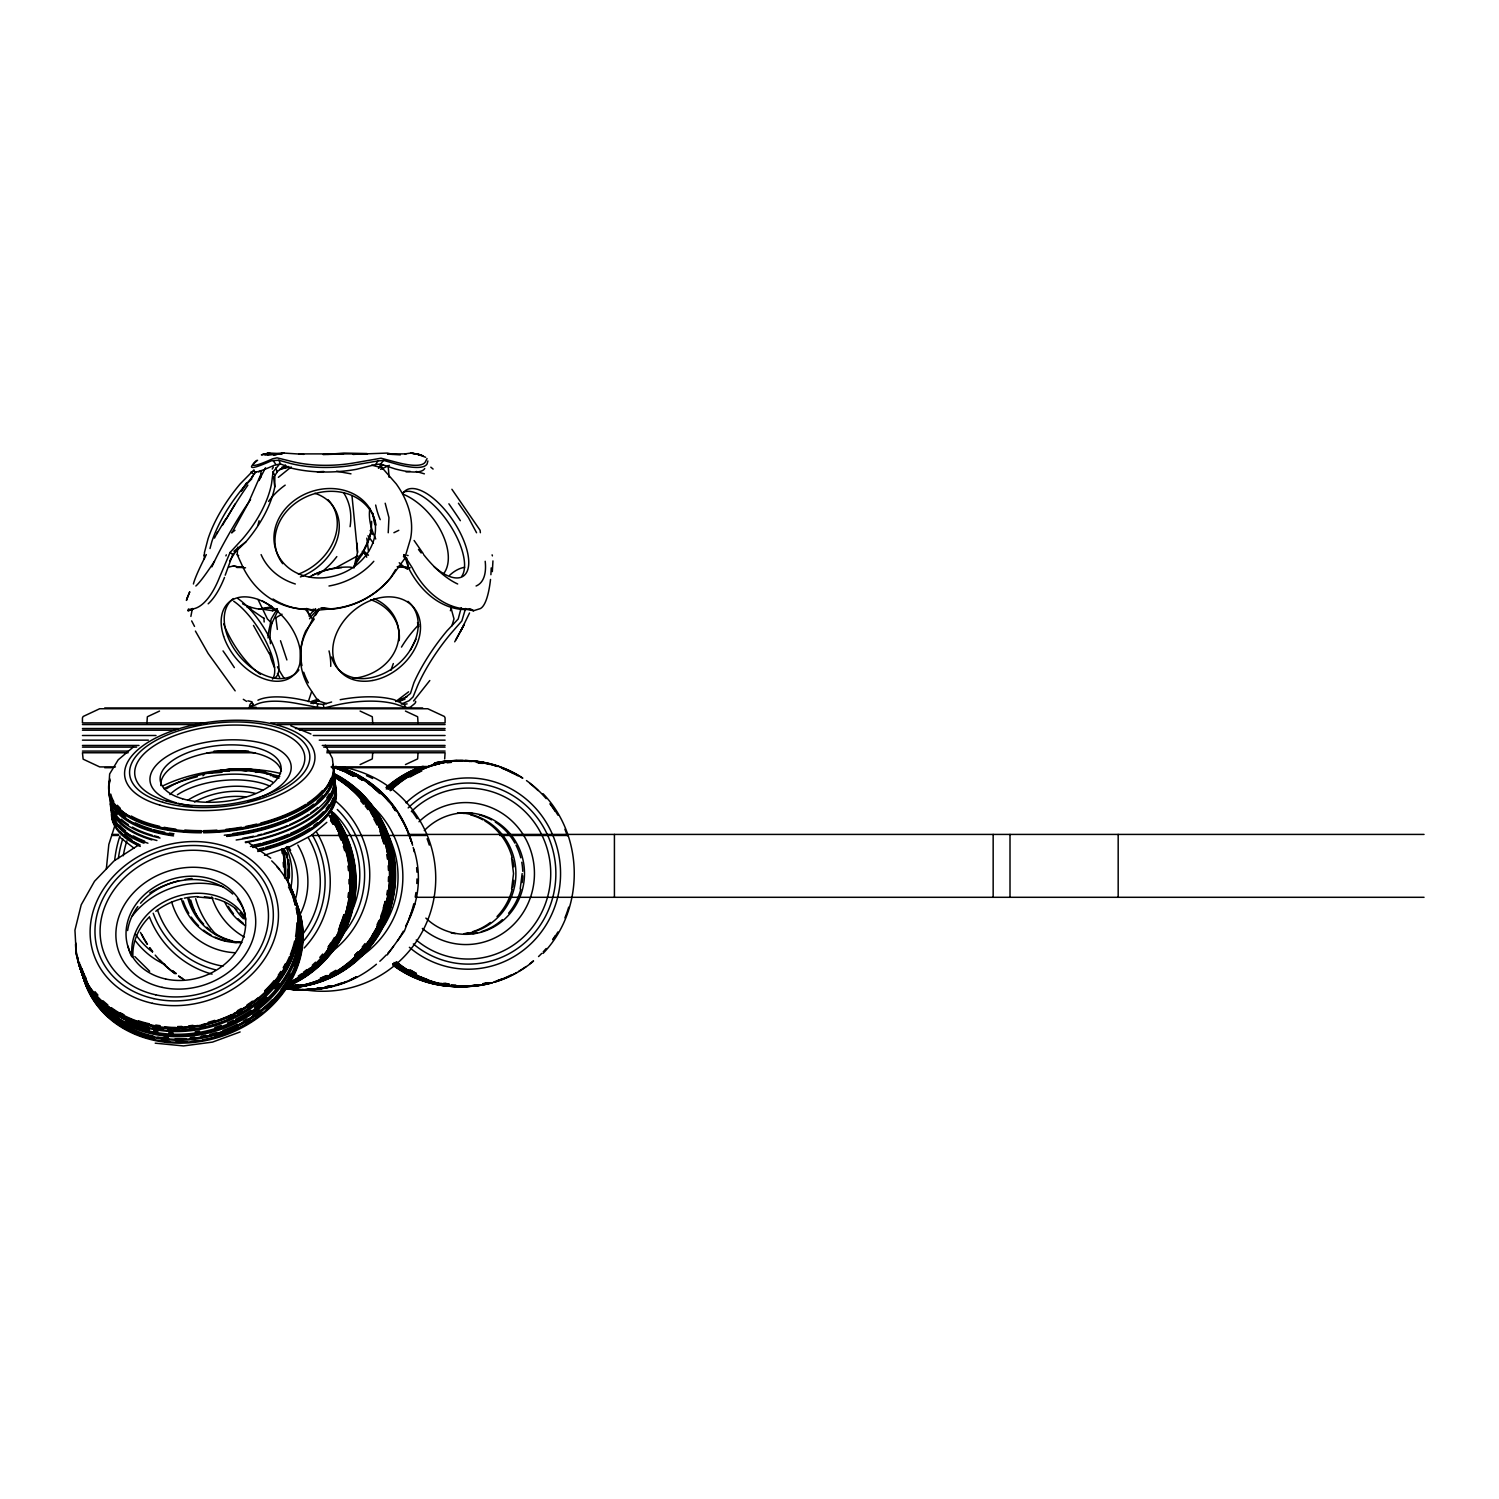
<?xml version="1.0" encoding="UTF-8"?>
<svg xmlns="http://www.w3.org/2000/svg" width="1499" height="1499" viewBox="0 0 1499 1499"><rect width="100%" height="100%" fill="white"/><g stroke="black" fill="none" stroke-linecap="round" stroke-linejoin="round"><path stroke-width="1.5" d="M225.206 575.204L232.757 554.499L245.855 541.87A87.242 47.312 -47.6 0 0 274.785 486.856L274.823 475.558L273.062 471.885L279.788 463.866M331.616 702L323.241 704.455L317.544 703.799A82.22 29.062 22.2 0 0 257.922 700.22M204.239 554.836L204.183 555.885M388.222 532.763L388.953 517.623L385.187 503.233M490.904 574.717L491.222 567.915M108.771 788.081L109.652 773.952L118.177 759.843L133.467 746.914M492.328 571.625L492.946 560.907M371.715 465.158L382.189 467.857L396.223 483.877A87.261 66.106 29.7 0 1 410.501 538.891L404.543 558.846L391.351 576.984A87.261 86.623 46.7 0 1 333.078 608.65L312.429 610.711L308.344 609.1A87.261 75.868 -80.4 0 1 243.138 567.578L237.217 554.63L237.685 547.172M492.103 554.836L492.403 555.885M317.544 703.799L317.357 707.284L296.446 703.387A82.333 29.099 22.2 0 0 254.493 705.411L249.49 706.928A82.333 18.681 27.2 0 1 251.888 702.675L253.368 704.324M106.317 869.083L108.827 844.443L114.861 825.649M260.639 477.713L261.07 470.855L258.709 471.848M273.062 471.885L271.525 483.877A87.261 47.312 -47.6 0 1 242.594 538.891L230.078 552.475L219.678 576.984A87.261 34.046 -84.8 0 1 194.252 608.65L188.762 609.437L188.106 610.711L191.741 609.924M511.59 889.038L513.557 873.58L511.59 858.103M520.19 889.038L522.158 873.58M461.205 607.77L458.207 618.993L446.946 630.91A82.314 26.663 -53.2 0 0 413.874 682.813L410.445 693.475L401.844 700.295L397.61 701.438M188.387 609.1L188.106 610.711L193.071 609.1M465.571 608.482L461.861 620.923L450.712 633.721A82.333 26.663 -53.2 0 0 417.64 685.624L413.068 696.941L409.058 700.726L401.301 704.099M403.999 555.885L404.224 554.836M264.161 621.991L263.899 618M209.991 548.54L211.771 541.87A87.242 36.857 -51.3 0 1 243.925 486.856L252.994 476.27M192.397 608.482L190.879 616.426M451.892 625.907L453.991 618.881L450.674 606.664M351.984 495.719L357.53 552.25L353.839 568.009L357.249 558.921L364.182 550.17A87.242 70.472 16 0 0 371.602 521.333M261.126 473.834L248.234 503.233L231.952 532.763M308.326 701.588L311.567 691.807M277.99 610.543L271.956 623.097A82.314 59.098 35.5 0 0 270.495 643.689M202.965 775.751L203.995 774.946M357.53 552.25L357.081 543.238M414.848 903.71L404.374 931.179L387.285 954.938M225.881 555.885L226.312 554.836M354.232 565.947L362.008 554.63L365.044 547.172A87.261 70.49 16 0 0 371.433 529.897M398.622 567.484L400.776 565.966L403.962 567.503A82.333 55.688 -83.6 0 1 410.201 567.765M469.543 612.941L460.736 631.079M216.774 533.888L225.974 518.56M260.995 475.839L258.877 480.561L265.529 467.763M362.008 554.63L364.182 550.17M214.488 538.122L217.449 532.276M313.235 609.1L312.429 610.711L310.911 609.512A87.242 75.868 -80.4 0 1 273.024 599M455.733 640.092L464.371 624.259L454.703 641.816M254.23 470.93A87.242 6.82 -29.7 0 0 274.148 465.308L280.407 463.903L290.769 467.988A87.242 43.096 -5.2 0 0 356.312 469.337L375.762 464.503L377.767 460.961L383.575 460.38L397.404 464.334A87.261 19.806 27.2 0 0 427.103 463.922L427.89 460.924M429.801 680.527L413.593 700.989M277.39 608.594L271.225 618.881L269.951 625.907A82.333 59.117 35.5 0 0 268.096 637.993M226.574 518.523L235.137 503.889M380.652 464.709L378.46 468.325L383.294 464.934M395.624 569.583L390.883 577.415A87.242 86.605 46.7 0 1 332.609 609.081L320.561 608.201M318.65 610.318L315.371 615.527M444.678 758.906L445.091 752.76L326.801 752.76M246.454 483.034L241.133 491.241L243.756 487.737M273.286 467.163L272.2 469.056M274.823 475.558L277.165 472.148L275.835 467.857M314.303 618.993L305.759 630.91A82.314 67.53 7.4 0 0 301.955 665.668M543.05 953.42C584.647 910.361 584.647 836.779 543.05 793.721M318.781 609.756L313.947 616.426L305.384 633.721A82.333 67.549 7.4 0 0 307.97 685.624L317.9 700.726L326.576 703.631M375.762 464.503L380.652 464.072L383.575 460.38M251.551 477.319L255.917 472.129M253.987 469.862L240.196 483.877A87.261 36.857 -51.3 0 0 208.024 538.891L204.464 552.475L204.332 558.846M243.925 486.856L251.832 478.799M249.265 707.809L253.05 704.436M256.573 460.437A84.787 6.633 -29.7 0 0 272.612 458.806L277.034 457.832L291.593 461.411A84.787 41.878 -5.2 0 0 355.282 462.723L381.008 458.207L396.523 462.292A84.787 19.243 27.2 0 0 425.36 461.898L427.046 458.563M311.511 835.299L326.819 822.37M257.603 460.249L255.017 462.423A87.261 6.82 -29.7 0 0 271.525 460.736L278.851 460.249L290.356 463.435A87.261 43.096 -5.2 0 0 355.9 464.765L377.767 460.961M278.383 477.319L291.181 466.957M233.919 551.201L245.855 541.87M395.699 701.588L408.646 691.807M231.67 532.707L234.968 530.309M271.844 606.552L262.175 600.837M276.603 472.016L281.962 468.325L288.689 466.508M138.433 845.136L114.018 860.932L94.512 881.281L81.208 904.815L74.95 930.148L76.318 955.144M282.018 614.197L275.722 617.794M334.521 568.477L357.774 555.773M313.141 703.706L319.025 700.295L310.836 703.499M311.324 835.468L290.131 846.635L264.499 855.292M393.9 532.707L398.809 530.309M159.531 711.069L147.352 716.747L146.939 722.893M360.097 764.584L372.295 758.906L372.708 752.76M405.442 764.584L417.64 758.906L418.034 752.76M380.671 469.356L389.347 465.346M276.678 609.1L272.425 610.711L262.006 609.119M240.14 1031.949L212.521 1042.105L183.553 1045.927L155.221 1043.173M311.792 701.213L317.975 699.321M397.703 701.363L401.844 700.295M228.616 567.165L233.357 565.966L238.922 567.09A82.314 74.5 78.8 0 1 243.25 567.109M398.547 700.951L404.917 699.321M277.296 609.512L272.425 610.711L274.692 609.1L269.689 608.069L259.046 609.081A87.242 65.563 -82.8 0 1 242.613 603.816M281.962 468.325L287.977 466.864M317.357 707.135L324.065 707.94L339.018 704.455A82.333 36.669 -14.7 0 1 395.455 704.062L406.379 707.79L410.276 707.228L414.642 703.649A82.333 6.446 -29.7 0 0 415.41 701.288M279.545 469.356L288.389 467.351M340.198 699.696A82.314 36.669 -14.7 0 1 394.331 699.752L403.906 704.305L407.11 703.893M397.141 566.772L400.776 565.966M262.981 454.347L269.801 453.073L281.587 453.616M259.046 609.081L270.851 606.908M233.357 565.966L238.922 567.09M208.024 773.372L222.096 772.304M404.974 453.897L410.876 453.073L421.444 455.059L410.876 453.073M405.985 471.848L410.126 471.361M281.812 454.066L270.626 454.347L284.023 453.073L303.697 454.347L301.711 453.897M267.478 454.909L278.795 453.897L264.517 454.703L275.479 453.897M255.58 772.247L259.102 771.948A111.563 109.277 -90 0 0 254.661 771.367M327.663 454.347L343.927 453.073L367.049 453.541M317.301 471.848L323.765 471.473M249.696 707.678L256.16 707.303M270.626 454.347L278.795 453.897M323.147 454.59L343.533 453.897M366.487 453.953L353.014 454.347L387.285 453.073L392.888 454.347M253.275 771.254L257.435 771.161L238.06 768.893L223.482 771.086L229.141 771.254M256.029 772.435C256.329 769.437 278.926 775.32 270.457 775.62M298.994 453.897L367.461 453.897M387.96 453.897L406.117 453.897M104.705 707.959L422.681 707.959M207.124 722.893L82.445 722.893L82.445 717.927L83.138 716.485L99.665 708.746L427.758 708.746L444.397 716.485L445.091 717.927L445.091 722.893L270.851 722.893M82.445 724.56L200.547 724.56M277.334 724.56L445.091 724.56M82.445 728.533L178.868 728.533M295.434 728.533L445.091 728.533M82.445 730.2L174.708 730.2M299.407 730.2L445.091 730.2M82.445 735.503L156.008 735.503M313.291 735.503L445.091 735.503M82.445 740.15L148.364 740.15M319.25 740.15L445.091 740.15M82.445 745.453L138.995 745.453M322.266 745.453L445.091 745.453M82.445 747.12L136.653 747.12M323.728 747.12L445.091 747.12M82.445 751.093L128.108 751.093M214.038 751.093L248.478 751.093M326.801 751.093L445.091 751.093M128.108 752.76L82.445 752.76L83.138 759.169L99.665 766.907L115.423 766.907M207.124 752.76L255.111 752.76M331.054 766.907L427.758 766.907M104.705 767.694L111.544 767.694M331.897 767.694L422.681 767.694M112.05 834.418L118.627 834.418M408.29 834.418L507.074 834.418M507.543 834.418L1424.05 834.418M111.713 835.468L118.29 835.468M311.399 835.468L426.259 835.468M499.748 835.468L507.842 835.468M508.33 835.468L567.728 835.468M415.898 897.301L1424.05 897.301M360.734 453.897L367.18 454.085M387.585 454.122L400.364 454.853M197.531 896.945L212.577 898.407M242.669 769.343L246.96 769.83M322.098 607.732L332.609 609.081M352.228 567.484L349.792 567.09A82.314 80.459 67 0 0 309.319 577.021M336.582 471.229L350.991 473.834M408.103 555.548L407.147 555.342M412.113 453.073L421.444 455.059M247.897 700.82L252.057 701.813M416.291 471.454L424.386 473.834M433.099 469.056L430.794 467.163M423.224 455.94L416.759 453.897L425.622 457.27M243.306 699.321L246.642 701.401M380.652 464.072L395.061 468.906A87.242 19.806 27.2 0 0 424.742 468.494M469.112 609.1L473.572 610.711L480.186 608.65A87.261 19.487 85.1 0 0 490.529 579.457M290.862 725.797L310.93 734.004M405.442 711.069L417.64 716.747L418.034 722.893M360.097 711.069L372.295 716.747L372.708 722.893M134.067 848.209L119.864 837.248M263.824 618.337L246.679 606.589M407.11 696.623L407.053 696.698A82.22 8.619 -29.4 0 1 398.603 700.127M237.217 554.63L238.66 555.642M249.265 843.188L270.738 858.159M230.078 552.475L232.757 554.499M363.526 550.751L368.473 555.192L365.194 554.499L362.308 551.351M277.352 629.43L275.835 617.738M251.064 471.885L253.687 474.34M272.012 623.453L267.422 618.993L258.015 599.469M381.027 467.163L382.995 469.056M134.816 956.568L149.656 971.24M312.373 618.881L305.047 608.594M403.831 554.63L412.131 567.578A87.261 63.857 83 0 0 470.78 609.1L473.572 610.711L467.201 609.512A87.242 63.857 83 0 1 408.571 568.009L405.629 558.921L403.456 556.41M235.156 690.87L208.174 653.508L195.413 631.079M273.343 460.924L275.91 464.465M368.005 535.743L373.42 543.2M403.906 704.305L406.379 707.79M458.432 503.233L468.438 517.623L476.57 532.763M414.099 540.483L423.261 553.674M451.892 489.274L480.111 530.309L480.373 532.707M253.481 625.439L269.333 653.789M325.358 745.209L332.366 758.288L332.909 763.047A112.968 52.296 -6.2 0 1 218.048 830.708A112.968 52.296 -6.2 0 1 110.027 779.068M191.666 620.923L194.533 626.413M370.178 530.496L372.202 534.487M278.851 460.249L280.407 463.903M365.494 554.049L366.712 557.216M306.752 608.407L309.113 614.834M280.5 640.729L286.89 659.953M417.509 622.628L418.839 626.582M323.241 704.455L324.065 707.94M406.566 557.853L408.571 568.009M366.824 538.122L368.51 551.332M273.53 476.776L274.785 486.856M388.26 466.957L389.103 477.319M1118.179 834.418L1118.179 897.301M1010.007 834.418L1010.007 897.301M993.162 834.418L993.162 897.301M614.421 834.418L614.421 897.301M164.834 964.344A95.617 74.201 90 0 1 135.678 941.185M114.711 859.958A95.617 74.201 90 0 1 119.939 835.917M152.523 951.996A90.54 70.266 90 0 1 135.453 934.177M118.365 858.534A90.54 70.266 90 0 1 122.731 838.915M288.707 859.958A112.968 87.654 90 0 1 289.27 878.095A60.766 55.257 -90 0 0 287.733 860.07M288.183 869.101A111.563 86.567 90 0 1 288.183 878.039M286.852 853.175A112.968 87.654 90 0 1 288.145 880.363M283.63 848.715A112.968 87.654 90 0 1 285.709 878.095M123.274 855.779A85.48 66.331 90 0 1 126.872 840.864M282.58 849.034A111.563 86.567 90 0 1 284.698 873.58M282.599 848.715A112.968 87.654 90 0 1 284.66 878.095M281.531 849.034A111.563 86.567 90 0 1 282.224 853.437M283.217 862.375A111.563 86.567 90 0 1 283.498 866.872M283.779 874.873A112.968 94.943 -18.6 0 1 216.699 1020.95A112.968 94.943 -18.6 0 1 75.512 944.407M271.712 860.894A112.968 94.943 -18.6 0 1 279.62 869.364M290.656 889.094A112.968 94.943 -18.6 0 1 221.44 1026.553A112.968 94.943 -18.6 0 1 79.372 964.4M288.651 884.391A112.968 94.943 -18.6 0 1 219.266 1024.267A112.968 94.943 -18.6 0 1 77.648 957.243M276.884 866.703A112.968 94.943 -18.6 0 1 222.077 1019.995A112.968 94.943 -18.6 0 1 75.737 942.946M288.37 883.548A112.968 94.943 -18.6 0 1 218.985 1023.405A112.968 94.943 -18.6 0 1 77.367 956.399M293.504 898.444A111.563 93.762 -18.6 0 1 295.34 904.89M273.642 985.236A111.563 93.762 -18.6 0 1 270.551 988.722M251.645 1005.342A111.563 93.762 -18.6 0 1 247.972 1007.853M242.276 1011.394A111.563 93.762 -18.6 0 1 238.397 1013.586M234.462 1015.647A111.563 93.762 -18.6 0 1 228.391 1018.477M204.97 1026.197A111.563 93.762 -18.6 0 1 200.604 1027.134M193.952 1028.239A111.563 93.762 -18.6 0 1 189.511 1028.782M178.475 1029.476A111.563 93.762 -18.6 0 1 174.109 1029.476M163.166 1028.801A111.563 93.762 -18.6 0 1 158.857 1028.258M146.003 1025.653A111.563 93.762 -18.6 0 1 126.928 1018.645M113.718 1010.926A111.563 93.762 -18.6 0 1 108.546 1007.047M84.263 975.381A111.563 93.762 -18.6 0 1 81.864 969.085M296.127 907.907A111.563 93.762 -18.6 0 1 297.233 914.502M297.233 934.851A111.563 93.762 -18.6 0 1 178.756 1030.319M176.582 1030.338A111.563 93.762 -18.6 0 1 167.813 1030.038M163.466 1029.663A111.563 93.762 -18.6 0 1 152.804 1028.033M148.513 1027.077A111.563 93.762 -18.6 0 1 125.241 1018.514M119.508 1015.329A111.563 93.762 -18.6 0 1 112.238 1010.513M108.827 1007.89A111.563 93.762 -18.6 0 1 104.031 1003.73M87.467 982.276A111.563 93.762 -18.6 0 1 84.544 976.224M288.483 886.958A111.563 93.762 -18.6 0 1 291.387 893.011M285.428 963.67A111.563 93.762 -18.6 0 1 283.217 967.586M280.838 971.408A111.563 93.762 -18.6 0 1 278.271 975.156M274.13 980.571A111.563 93.762 -18.6 0 1 264.648 990.858M252.45 1001.145A111.563 93.762 -18.6 0 1 246.998 1004.967M241.32 1008.508A111.563 93.762 -18.6 0 1 237.423 1010.701M214.769 1020.351A111.563 93.762 -18.6 0 1 208.305 1022.243M192.978 1025.335A111.563 93.762 -18.6 0 1 188.537 1025.897M181.885 1026.422A111.563 93.762 -18.6 0 1 177.5 1026.571M160.037 1025.653A111.563 93.762 -18.6 0 1 155.746 1025.035M149.469 1023.836A111.563 93.762 -18.6 0 1 138.451 1020.8M123.986 1014.767A111.563 93.762 -18.6 0 1 120.126 1012.687M97.941 995.092A111.563 93.762 -18.6 0 1 94.943 991.626M86.192 978.528A111.563 93.762 -18.6 0 1 83.288 972.476M296.877 922.897A111.563 93.762 -18.6 0 1 295.565 936.5M294.628 941.072A111.563 93.762 -18.6 0 1 290.375 954.544M289.551 956.549A111.563 93.762 -18.6 0 1 283.517 968.429M281.119 972.27A111.563 93.762 -18.6 0 1 264.948 991.701M257.922 997.959A111.563 93.762 -18.6 0 1 233.769 1013.605M231.783 1014.561A111.563 93.762 -18.6 0 1 202.103 1024.641M197.699 1025.485A111.563 93.762 -18.6 0 1 177.781 1027.433M175.608 1027.452A111.563 93.762 -18.6 0 1 164.665 1026.984M160.318 1026.515A111.563 93.762 -18.6 0 1 111.263 1007.628M107.853 1004.986A111.563 93.762 -18.6 0 1 103.056 1000.826M292.08 894.285A111.563 93.762 -18.6 0 1 295.153 905.003M291.293 892.242A112.968 94.943 -18.6 0 1 221.908 1032.099A112.968 94.943 -18.6 0 1 80.29 965.094M299.556 920.124A111.563 93.762 -18.6 0 1 300.119 924.583M259.833 1010.064A111.563 93.762 -18.6 0 1 252.731 1015.31M247.129 1018.945A111.563 93.762 -18.6 0 1 243.269 1021.194M237.385 1024.323A111.563 93.762 -18.6 0 1 222.939 1030.488M216.512 1032.605A111.563 93.762 -18.6 0 1 210.047 1034.385M205.7 1035.378A111.563 93.762 -18.6 0 1 201.316 1036.221M194.645 1037.214A111.563 93.762 -18.6 0 1 190.204 1037.701M168.263 1037.701A111.563 93.762 -18.6 0 1 163.934 1037.252M125.935 1025.335A111.563 93.762 -18.6 0 1 120.276 1022.018M116.641 1019.62A111.563 93.762 -18.6 0 1 111.469 1015.722M89.059 988.141A111.563 93.762 -18.6 0 1 83.494 973.507M279.114 983.456A111.563 93.762 -18.6 0 1 274.842 988.815M266.841 997.341A111.563 93.762 -18.6 0 1 254.624 1007.628M251.026 1010.195A111.563 93.762 -18.6 0 1 235.662 1019.226M233.675 1020.201A111.563 93.762 -18.6 0 1 227.529 1022.936M221.215 1025.372A111.563 93.762 -18.6 0 1 214.788 1027.49M199.592 1031.106A111.563 93.762 -18.6 0 1 195.151 1031.818M173.116 1032.998A111.563 93.762 -18.6 0 1 168.731 1032.774M157.938 1031.518A111.563 93.762 -18.6 0 1 153.722 1030.75M149.432 1029.794A111.563 93.762 -18.6 0 1 126.16 1021.231M118.552 1016.922A111.563 93.762 -18.6 0 1 113.156 1013.249M89.453 986.942A111.563 93.762 -18.6 0 1 84.6 976.88M297.833 913.003A111.563 93.762 -18.6 0 1 299.2 921.848M299.182 937.718A111.563 93.762 -18.6 0 1 209.129 1031.649A111.563 93.762 -18.6 0 1 90.259 989.34M89.172 987.391A111.563 93.762 -18.6 0 1 86.267 981.339M83.869 975.062A111.563 93.762 -18.6 0 1 82.033 968.616M290.375 889.507A112.968 94.943 -18.6 0 1 220.99 1029.382A112.968 94.943 -18.6 0 1 79.372 962.358M299.05 916.582A111.563 93.762 -18.6 0 1 300.156 923.197M299.032 950.385A111.563 93.762 -18.6 0 1 294.272 966.124M290.656 974.125A111.563 93.762 -18.6 0 1 281.119 989.415M272.162 999.964A111.563 93.762 -18.6 0 1 190.504 1038.545M186.063 1038.863A111.563 93.762 -18.6 0 1 175.121 1038.957M168.563 1038.563A111.563 93.762 -18.6 0 1 157.826 1037.121M153.648 1036.277A111.563 93.762 -18.6 0 1 111.75 1016.584M106.954 1012.406A111.563 93.762 -18.6 0 1 103.693 1009.202M88.385 986.979A111.563 93.762 -18.6 0 1 85.818 980.758M291.574 893.085A112.968 94.943 -18.6 0 1 222.189 1032.961A112.968 94.943 -18.6 0 1 80.571 965.937M293.354 897.095A112.968 94.943 -18.6 0 1 224.138 1034.554A112.968 94.943 -18.6 0 1 82.07 972.42M298.076 912.16A111.563 93.762 -18.6 0 1 299.725 918.625M274.448 1000.301A111.563 93.762 -18.6 0 1 266.072 1008.546M259.083 1014.317A111.563 93.762 -18.6 0 1 255.523 1016.922M249.996 1020.65A111.563 93.762 -18.6 0 1 246.173 1022.993M238.36 1027.227A111.563 93.762 -18.6 0 1 215.331 1036.128M301.561 930.579A111.563 93.762 -18.6 0 1 301.749 935.114M301.374 944.183A111.563 93.762 -18.6 0 1 300.006 953.27M298.938 957.842A111.563 93.762 -18.6 0 1 266.354 1009.389M262.775 1012.443A111.563 93.762 -18.6 0 1 202.571 1039.969M198.13 1040.681A111.563 93.762 -18.6 0 1 191.46 1041.449M187.038 1041.749A111.563 93.762 -18.6 0 1 176.095 1041.861M169.537 1041.468A111.563 93.762 -18.6 0 1 160.899 1040.381M154.622 1039.182A111.563 93.762 -18.6 0 1 131.106 1031.087M129.139 1030.094A111.563 93.762 -18.6 0 1 123.386 1026.927M119.695 1024.585A111.563 93.762 -18.6 0 1 112.725 1019.47M92.432 995.804A111.563 93.762 -18.6 0 1 87.579 985.742M293.635 897.957A112.968 94.943 -18.6 0 1 224.419 1035.416A112.968 94.943 -18.6 0 1 82.351 973.263M132.099 916.282A74.219 62.377 -18.6 0 1 223.501 886.883M149.788 892.917A86.192 72.458 -18.6 0 1 178.718 880.794M185.314 879.407A86.192 72.458 -18.6 0 1 192.003 878.451M132.924 956.624A60.766 51.078 -18.6 0 1 149.207 917.088M155.802 911.28A60.766 51.078 -18.6 0 1 182.129 898.669M184.321 898.163A60.766 51.078 -18.6 0 1 197.737 896.608M204.37 896.814A60.766 51.078 -18.6 0 1 212.989 898.088M215.069 898.594A60.766 51.078 -18.6 0 1 236.973 909.781M240.065 912.704A60.766 51.078 -18.6 0 1 245.724 919.805M131.987 955.538A60.766 51.078 -18.6 0 1 175.889 896.777A60.766 51.078 -18.6 0 1 245.742 918.362M131.781 956.755A60.766 51.078 -18.6 0 1 128.071 946.244M127.621 930.542A60.766 51.078 -18.6 0 1 137.833 906.576M140.531 903.241A60.766 51.078 -18.6 0 1 232.72 894.06M237.367 899.081A60.766 51.078 -18.6 0 1 245.386 914.99M337.444 766.963A112.968 109.877 -90 0 1 380.915 793.308M392.663 806.93A112.968 109.877 -90 0 1 395.268 810.622M341.191 769.736A111.563 108.528 -90 0 1 347.337 772.191M336.807 768.406A112.968 109.877 90 0 1 340.966 770.036M347.075 772.772A112.968 109.877 90 0 1 352.958 775.864M346.681 772.772A112.968 109.877 90 0 1 352.565 775.864M336.207 766.963A112.968 109.877 -90 0 1 362.252 779.311M367.78 783.134A112.968 109.877 -90 0 1 379.697 793.308M341.585 769.736A111.563 108.528 -90 0 1 347.712 772.191M335.701 766.326A112.968 109.877 -90 0 1 388.878 801.572M393.057 806.93A112.968 109.877 -90 0 1 395.661 810.622M336.001 767.675A112.968 109.877 -90 0 1 354.27 775.864M338.737 766.963A112.968 109.877 -90 0 1 411.063 841.164M337.725 768.406A112.968 109.877 -90 0 1 353.876 775.864M337.238 767.675A112.968 109.877 90 0 1 355.488 775.864M346.1 772.191A111.563 108.528 -90 0 0 339.954 769.736A112.968 110.645 90 0 1 350.223 773.765M342.503 769.736A111.563 108.528 90 0 1 348.649 772.191M367.723 782.965A111.563 108.528 90 0 1 371.302 785.607M339.13 766.963A112.968 109.877 90 0 1 412.094 843.319M342.878 769.736A111.563 108.528 -90 0 1 349.023 772.191M334.108 774.159A112.968 52.296 -6.2 0 1 236.167 840.002M160.037 838.072A112.968 52.296 -6.2 0 1 110.42 803.951M332.441 765.708A112.968 52.296 -6.2 0 1 226.686 836.442M173.547 835.899A112.968 52.296 -6.2 0 1 109.333 794.77M333.078 764.509A112.968 52.296 -6.2 0 1 203.545 832.769M201.334 832.788A112.968 52.296 -6.2 0 1 110.176 780.529M333.453 768.013A112.968 52.296 -6.2 0 1 224.269 835.205M173.378 834.437A112.968 52.296 -6.2 0 1 109.202 791.004M331.279 781.803A111.563 51.641 -6.2 0 1 329.686 785.738M323.035 795.482A111.563 51.641 -6.2 0 1 317.095 801.347M313.61 804.195A111.563 51.641 -6.2 0 1 288.914 818.491M286.815 819.391A111.563 51.641 -6.2 0 1 233.132 833.538M173.978 833.8A111.563 51.641 -6.2 0 1 169.275 833.088M164.646 832.264A111.563 51.641 -6.2 0 1 153.704 829.697M151.661 829.116A111.563 51.641 -6.2 0 1 135.229 822.82M125.766 817.217A111.563 51.641 -6.2 0 1 113.137 803.202M331.448 783.265A111.563 51.641 -6.2 0 1 226.63 835.786M171.767 834.924A111.563 51.641 -6.2 0 1 112.481 802.827M322.491 790.516A111.563 51.641 -6.2 0 1 307.332 803.333M305.646 804.42A111.563 51.641 -6.2 0 1 260.789 823.026M256.61 824.094A111.563 51.641 -6.2 0 1 245.817 826.417M241.414 827.223A111.563 51.641 -6.2 0 1 225.937 829.359M216.962 830.127A111.563 51.641 -6.2 0 1 203.62 830.652M201.241 830.671A111.563 51.641 -6.2 0 1 184.808 830.034M175.833 829.134A111.563 51.641 -6.2 0 1 164.103 827.298M159.625 826.342A111.563 51.641 -6.2 0 1 131.181 815.999M120.164 808.148A111.563 51.641 -6.2 0 1 117.372 805.263M176.076 802.752A70.978 32.866 -6.2 0 1 169.78 754.709A70.978 32.866 -6.2 0 1 273.942 747.214A70.978 32.866 -6.2 0 1 262.063 796.569M260.189 797.356A70.978 32.866 -6.2 0 1 247.991 801.478M191.797 805.937A70.978 32.866 -6.2 0 1 178.137 803.333M330.904 778.3A111.563 51.641 -6.2 0 1 203.77 832.114M201.409 832.132A111.563 51.641 -6.2 0 1 117.522 806.724M113.737 801.515A111.563 51.641 -6.2 0 1 110.776 794.133M333.884 779.161A112.968 52.296 -6.2 0 1 250.483 846.485M147.933 843.206A112.968 52.296 -6.2 0 1 110.776 808.223M329.068 804.588A111.563 51.641 -6.2 0 1 326.239 808.486M323.297 811.877A111.563 51.641 -6.2 0 1 290.525 833.407M288.426 834.306A111.563 51.641 -6.2 0 1 262.943 842.925M260.863 843.45A111.563 51.641 -6.2 0 1 252.319 845.436M144.635 841.126A111.563 51.641 -6.2 0 1 133.317 835.88M125.579 830.802A111.563 51.641 -6.2 0 1 119.508 825.143M115.723 819.934A111.563 51.641 -6.2 0 1 113.268 814.425M329.312 793.852A111.563 51.641 -6.2 0 1 326.782 797.768M317.751 807.474A111.563 51.641 -6.2 0 1 310.499 813.095M308.532 814.444A111.563 51.641 -6.2 0 1 289.588 824.637M287.471 825.537A111.563 51.641 -6.2 0 1 264.217 833.538M261.988 834.137A111.563 51.641 -6.2 0 1 257.809 835.205M253.537 836.198A111.563 51.641 -6.2 0 1 242.613 838.334M158.632 836.948A111.563 51.641 -6.2 0 1 154.378 835.842M152.317 835.262A111.563 51.641 -6.2 0 1 132.38 827.111M128.314 824.656A111.563 51.641 -6.2 0 1 121.363 819.26M117.166 814.688A111.563 51.641 -6.2 0 1 114.767 811.165M333.752 782.89A111.563 51.641 -6.2 0 1 245.255 842.045M156.908 840.508A111.563 51.641 -6.2 0 1 112.256 807.867M334.558 778.243A112.968 52.296 -6.2 0 1 245.555 842.663M151.886 839.927A112.968 52.296 -6.2 0 1 110.308 801.234M333.059 798.18A111.563 51.641 -6.2 0 1 252.488 846.898M144.803 842.588A111.563 51.641 -6.2 0 1 112.912 814.013M333.827 784.577A111.563 51.641 -6.2 0 1 334.408 789.036M334.033 780.623A112.968 52.296 -6.2 0 1 252.844 847.497M143.81 843.131A112.968 52.296 -6.2 0 1 111.526 814.201M335.589 787.893A112.968 52.296 -6.2 0 1 257.584 850.045M140.119 844.986A112.968 52.296 -6.2 0 1 111.919 817.704M317.544 822.67A111.563 51.641 -6.2 0 1 313.909 825.481M310.012 828.197A111.563 51.641 -6.2 0 1 265.698 847.291M263.468 847.891A111.563 51.641 -6.2 0 1 259.29 848.94M131.781 839.646A111.563 51.641 -6.2 0 1 124.436 834.4M334.933 796.288A111.563 51.641 -6.2 0 1 259.458 850.401M139.388 845.061A111.563 51.641 -6.2 0 1 120.201 831.589M116.416 826.361A111.563 51.641 -6.2 0 1 113.456 818.979M335.757 789.355A112.968 52.296 -6.2 0 1 257.753 851.507M140.269 846.448A112.968 52.296 -6.2 0 1 111.469 814.65M166.67 788.643A74.219 34.346 -6.2 0 1 278.627 777.662M177.407 794.77A60.766 28.125 -6.2 0 1 270.082 786.226M163.991 788.68A90.54 41.916 -6.2 0 1 197.212 776.801M266.447 773.596A90.54 41.916 -6.2 0 1 279.751 776.426M163.054 785.795A94.905 43.921 -6.2 0 1 280.557 773.521M160.786 785.57A60.766 28.125 -6.2 0 1 216.905 751.542A60.766 28.125 -6.2 0 1 281.4 771.348M169.874 794.564A60.766 28.125 -6.2 0 1 272.724 782.122M273.005 776.632A86.192 39.892 -6.2 0 1 279.001 778.206M334.146 776.969A112.968 110.645 90 0 1 386.892 899.569A112.968 110.645 90 0 1 287.902 987.448M334.745 775.864A112.968 110.645 90 0 1 389.178 900.693A112.968 110.645 90 0 1 286.009 987.729M333.677 775.864A112.968 110.645 -90 0 1 388.597 898.482A112.968 110.645 -90 0 1 289.363 987.448M334.483 776.969A112.968 110.645 -90 0 1 387.229 899.569A112.968 110.645 -90 0 1 288.239 987.448M333.359 775.864A112.968 110.645 -90 0 1 388.26 898.482A112.968 110.645 -90 0 1 289.045 987.448M371.19 813.282A111.563 109.277 90 0 1 373.532 817.049M381.477 916.414A111.563 109.277 90 0 1 376.867 926.626M363.358 947.087A111.563 109.277 90 0 1 355.863 955.219M327.026 975.587A111.563 109.277 90 0 1 320.936 978.322M371.527 813.282A111.563 109.277 -90 0 1 373.851 817.049M379.078 826.923A111.563 109.277 -90 0 1 381.739 833.125M383.313 837.341A111.563 109.277 -90 0 1 385.337 843.712M386.461 848.022A111.563 109.277 -90 0 1 387.435 852.406M389.478 868.052A111.563 109.277 -90 0 1 389.59 879.201M388.897 888.195A111.563 109.277 -90 0 1 388.278 892.673M386.517 901.442A111.563 109.277 -90 0 1 384.775 907.907M376.174 928.593A111.563 109.277 -90 0 1 371.64 936.257M363.676 947.087A111.563 109.277 -90 0 1 356.2 955.219M327.344 975.587A111.563 109.277 -90 0 1 321.273 978.322M298.039 984.955A111.563 109.277 -90 0 1 293.654 985.592M360.641 800.785A111.563 109.277 -90 0 1 363.507 804.213M381.833 837.341A111.563 109.277 -90 0 1 383.856 843.712M385.056 901.442A111.563 109.277 -90 0 1 383.294 907.907M365.007 943.583A111.563 109.277 -90 0 1 362.215 947.087M357.811 952.052A111.563 109.277 -90 0 1 354.72 955.219M296.558 984.955A111.563 109.277 -90 0 1 292.193 985.592M335.926 801.309A95.617 93.669 90 0 1 330.192 952.914M337.294 809.497A90.54 88.703 -90 0 1 344.152 932.715M196.987 916.151A90.54 88.703 -90 0 1 190.748 900.131M216.587 935.001A85.48 83.719 90 0 1 195.676 898.725M334.015 813.151A85.48 83.719 90 0 1 353.258 907.982M243.119 923.159A60.766 59.529 90 0 1 238.06 918.718M233.507 913.753A60.766 59.529 90 0 1 228.335 906.352M365.213 805.975A111.563 109.277 -90 0 1 367.873 809.591M373.832 818.96A111.563 109.277 -90 0 1 376.961 824.9M379.753 831.046A111.563 109.277 -90 0 1 384.194 843.712M386.723 854.617A111.563 109.277 -90 0 1 387.435 859.077M388.185 865.804A111.563 109.277 -90 0 1 388.447 870.282M388.522 876.971A111.563 109.277 -90 0 1 388.353 881.449M387.473 890.443A111.563 109.277 -90 0 1 386.761 894.884M385.393 901.442A111.563 109.277 -90 0 1 380.671 916.414M378.947 920.573A111.563 109.277 -90 0 1 377.055 924.639M358.149 952.052A111.563 109.277 -90 0 1 355.057 955.219M335.888 970.265A111.563 109.277 -90 0 1 330.173 973.582M326.22 975.587A111.563 109.277 -90 0 1 320.149 978.322M332.834 773.765A112.968 110.645 -90 0 1 391.67 898.482A112.968 110.645 -90 0 1 288.014 987.729M343.608 781.71A111.563 109.277 -90 0 1 347.243 784.277M365.175 800.785A111.563 109.277 -90 0 1 369.429 805.975M379.116 820.909A111.563 109.277 -90 0 1 381.177 824.9M389.59 901.442A111.563 109.277 -90 0 1 386.442 912.198M369.541 943.583A111.563 109.277 -90 0 1 366.749 947.087M340.086 970.265A111.563 109.277 -90 0 1 334.371 973.582M330.417 975.587A111.563 109.277 -90 0 1 324.346 978.322M301.112 984.955A111.563 109.277 -90 0 1 296.727 985.592M357.081 794.32A111.563 109.277 -90 0 1 361.69 799.117M371.359 811.427A111.563 109.277 -90 0 1 374.919 817.049M377.111 820.909A111.563 109.277 -90 0 1 380.146 826.923M381.964 831.046A111.563 109.277 -90 0 1 384.381 837.341M384.437 912.198A111.563 109.277 -90 0 1 380.221 922.616M373.907 934.364A111.563 109.277 -90 0 1 371.471 938.13M364.744 947.087A111.563 109.277 -90 0 1 357.268 955.219M346.175 784.277A111.563 109.277 -90 0 1 353.146 789.823M358.017 794.32A111.563 109.277 -90 0 1 358.186 955.219M353.296 959.753A111.563 109.277 -90 0 1 349.867 962.62M346.344 965.337A111.563 109.277 -90 0 1 340.873 969.104M339.018 970.265A111.563 109.277 -90 0 1 333.303 973.582M329.349 975.587A111.563 109.277 -90 0 1 323.278 978.322M335.682 775.864A112.968 110.645 -90 0 1 390.115 900.693A112.968 110.645 -90 0 1 286.946 987.729A112.968 110.645 -90 0 0 392.569 899.587A112.968 110.645 -90 0 0 333.958 773.765M369.766 805.975A111.563 109.277 -90 0 1 372.427 809.591M378.366 818.96A111.563 109.277 -90 0 1 381.495 824.9M383.407 828.966A111.563 109.277 -90 0 1 387.435 839.459M391.258 854.617A111.563 109.277 -90 0 1 391.97 859.077M393.057 876.971A111.563 109.277 -90 0 1 392.888 881.449M392.007 890.443A111.563 109.277 -90 0 1 390.883 897.095M389.927 901.442A111.563 109.277 -90 0 1 385.206 916.414M383.482 920.573A111.563 109.277 -90 0 1 381.589 924.639M340.423 970.265A111.563 109.277 -90 0 1 334.708 973.582M330.754 975.587A111.563 109.277 -90 0 1 324.683 978.322M333.171 773.765A112.968 110.645 -90 0 1 391.764 899.587A112.968 110.645 -90 0 1 286.14 987.804M375.724 813.282A111.563 109.277 90 0 1 381.289 822.895M386.011 916.414A111.563 109.277 90 0 1 381.402 926.626M363.489 952.052A111.563 109.277 90 0 1 360.397 955.219M331.56 975.587A111.563 109.277 90 0 1 325.489 978.322M376.062 813.282A111.563 109.277 -90 0 1 378.404 817.049M383.613 826.923A111.563 109.277 -90 0 1 386.274 833.125M387.848 837.341A111.563 109.277 -90 0 1 389.871 843.712M390.995 848.022A111.563 109.277 -90 0 1 391.97 852.406M392.775 856.847A111.563 109.277 -90 0 1 393.413 861.325M394.012 868.052A111.563 109.277 -90 0 1 394.181 872.512M394.218 874.723A111.563 109.277 -90 0 1 394.125 879.201M393.431 888.195A111.563 109.277 -90 0 1 392.813 892.673M391.07 901.442A111.563 109.277 -90 0 1 389.309 907.907M380.709 928.593A111.563 109.277 -90 0 1 376.174 936.257M363.826 952.052A111.563 109.277 -90 0 1 360.734 955.219M341.547 970.265A111.563 109.277 -90 0 1 335.832 973.582M331.897 975.587A111.563 109.277 -90 0 1 325.808 978.322M302.573 984.955A111.563 109.277 -90 0 1 298.189 985.592M334.296 773.765A112.968 110.645 90 0 1 392.907 899.587A112.968 110.645 90 0 1 287.265 987.804M245.461 925.782A60.766 59.529 -90 0 1 224.869 902.398M244.393 937.062A70.978 69.535 -90 0 1 211.771 896.87M243.419 918.718A60.766 59.529 -90 0 1 234.875 908.263M285.147 851.469A60.766 55.257 -90 0 1 287.19 857.896M286.122 847.328A60.766 55.257 90 0 1 290.525 889.338M336.994 768.256A112.968 110.645 -90 0 1 357.699 776.744M359.629 777.812A112.968 110.645 -90 0 1 394.743 808.86M398.622 814.444A112.968 110.645 -90 0 1 412.6 845.267M413.199 847.441A112.968 110.645 -90 0 1 414.267 851.844M416.628 867.64A112.968 110.645 -90 0 1 416.909 872.156M416.984 878.939A112.968 110.645 -90 0 1 416.797 883.492M415.916 892.58A112.968 110.645 -90 0 1 415.204 897.095M413.818 903.728A112.968 110.645 -90 0 1 409.04 918.887M403.325 931.198A112.968 110.645 -90 0 1 397.479 940.866M393.506 946.394A112.968 110.645 -90 0 1 387.735 953.327M386.217 954.975A112.968 110.645 -90 0 1 379.828 961.271M376.418 964.232A112.968 110.645 -90 0 1 286.478 987.935M370.74 804.719A95.617 93.669 -90 0 1 357.718 958.592M388.278 835.505A90.54 88.703 90 0 1 383.856 925.932M330.567 985.874A112.968 110.645 90 0 1 326.257 986.979M321.873 987.897A112.968 110.645 90 0 1 315.24 988.928M310.78 989.396A112.968 110.645 90 0 1 286.346 988.647M335.87 768.256A112.968 110.645 -90 0 1 350.541 773.765M358.505 777.812A112.968 110.645 -90 0 1 362.346 780.061M373.382 787.818A112.968 110.645 -90 0 1 380.184 793.721M356.762 976.748A112.968 110.645 -90 0 1 336.095 985.274M333.977 985.874A112.968 110.645 -90 0 1 287.546 988.309M358.167 777.812A112.968 110.645 90 0 1 362.008 780.061M356.425 976.748A112.968 110.645 90 0 1 350.391 979.765M346.269 981.564A112.968 110.645 90 0 1 335.757 985.274M333.64 985.874A112.968 110.645 90 0 1 287.208 988.309M341.022 983.175A112.968 110.645 -90 0 1 334.708 985.274M332.572 985.874A112.968 110.645 -90 0 1 286.14 988.309M330.23 985.874A112.968 110.645 90 0 1 325.92 986.979M321.536 987.897A112.968 110.645 90 0 1 314.902 988.928M310.462 989.396A112.968 110.645 90 0 1 286.009 988.647M329.443 985.874A112.968 110.645 -90 0 1 325.114 986.979M320.749 987.897A112.968 110.645 -90 0 1 316.326 988.628M309.656 989.396A112.968 110.645 -90 0 1 287.433 988.947M331.635 985.874A112.968 110.645 90 0 1 316.308 988.928M311.848 989.396A112.968 110.645 90 0 1 287.415 988.647M320.411 987.897A112.968 110.645 -90 0 1 315.989 988.628M309.319 989.396A112.968 110.645 -90 0 1 287.096 988.947M241.807 770.299A111.563 109.277 -90 0 1 246.211 770.467M254.999 771.367A111.563 109.277 -90 0 1 259.364 772.097M330.867 820.253A111.563 109.277 -90 0 1 333.209 824.038M338.418 833.894A111.563 109.277 -90 0 1 341.079 840.096M343.365 846.429A111.563 109.277 -90 0 1 344.676 850.701M347.918 866.066A111.563 109.277 -90 0 1 348.461 870.544M348.986 879.482A111.563 109.277 -90 0 1 349.005 883.942M348.48 892.936A111.563 109.277 -90 0 1 347.955 897.414M344.114 914.896A111.563 109.277 -90 0 1 338.493 929.586M334.446 937.512A111.563 109.277 -90 0 1 328.468 946.956M315.54 962.189A111.563 109.277 -90 0 1 312.298 965.244M301.88 973.601A111.563 109.277 -90 0 1 298.226 976.074M241.47 770.299A111.563 109.277 -90 0 1 245.873 770.467M330.53 820.253A111.563 109.277 -90 0 1 332.872 824.038M343.777 914.896A111.563 109.277 -90 0 1 339.973 925.483M330.642 943.227A111.563 109.277 -90 0 1 328.131 946.956M322.697 954.057A111.563 109.277 -90 0 1 319.793 957.411M306.883 969.591A111.563 109.277 -90 0 1 303.341 972.308M184.19 979.728A112.968 110.645 90 0 1 178.512 976.149M174.821 973.563A112.968 110.645 90 0 1 155.203 955.125M152.355 951.584A112.968 110.645 90 0 1 149.675 947.93M147.127 944.183A112.968 110.645 90 0 1 140.475 932.434M212.783 772.191A112.968 110.645 90 0 1 265.773 772.135M329.143 815.737A112.968 110.645 90 0 1 290.956 981.789M329.48 815.737A112.968 110.645 -90 0 1 291.293 981.789M182.616 978.585A112.968 110.645 -90 0 1 178.831 976.149M175.158 973.563A112.968 110.645 -90 0 1 160.037 960.184M152.692 951.584A112.968 110.645 -90 0 1 149.994 947.93M147.464 944.183A112.968 110.645 -90 0 1 141.824 934.458M219.66 770.748A112.968 110.645 -90 0 1 261.8 771.142M241.807 768.875A112.968 110.645 90 0 1 246.248 768.968M255.167 769.68A112.968 110.645 90 0 1 259.608 770.317M331.672 815.737A112.968 110.645 90 0 1 289.494 983.831M242.969 768.893A112.968 110.645 -90 0 1 247.41 769.081M330.604 815.737A112.968 110.645 -90 0 1 290.431 982.838M176.282 973.563A112.968 110.645 -90 0 1 172.704 970.809M330.267 815.737A112.968 110.645 -90 0 1 290.094 982.838M175.945 973.563A112.968 110.645 -90 0 1 172.366 970.809M238.21 768.893A112.968 110.645 -90 0 1 247.091 769.081M242.594 770.299A111.563 109.277 90 0 1 246.998 770.467M341.116 925.483A111.563 109.277 90 0 1 338.343 931.61M330.548 945.101A111.563 109.277 90 0 1 327.962 948.773M309.75 968.185A111.563 109.277 90 0 1 306.264 970.977M242.932 770.299A111.563 109.277 -90 0 1 247.335 770.467M330.773 818.398A111.563 109.277 -90 0 1 334.333 824.038M336.526 827.898A111.563 109.277 -90 0 1 339.542 833.894M342.222 840.096A111.563 109.277 -90 0 1 345.182 848.565M349.342 868.296A111.563 109.277 -90 0 1 349.792 872.793M349.81 890.687A111.563 109.277 -90 0 1 349.361 895.184M347.955 904.084A111.563 109.277 -90 0 1 347 908.431M346.456 910.586A111.563 109.277 -90 0 1 343.084 921.285M341.435 925.483A111.563 109.277 -90 0 1 338.68 931.61M333.303 941.335A111.563 109.277 -90 0 1 328.3 948.773M223.032 966.18A85.48 83.719 90 0 1 157.489 909.93M206.974 801.89A85.48 83.719 90 0 1 245.742 796.887M308.176 837.548A85.48 83.719 90 0 1 302.723 934.214M212.09 974.144A95.617 93.669 90 0 1 149.507 917.126M188.031 800.054A95.617 93.669 90 0 1 263.168 790.16M316.682 832.282A95.617 93.669 90 0 1 304.185 948.005M312.26 834.924A90.54 88.703 -90 0 1 301.861 942.946M215.256 969.778A90.54 88.703 -90 0 1 153.198 913.228M194.458 802.059A90.54 88.703 -90 0 1 255.298 793.364M297.833 845.061A70.978 69.535 -90 0 1 299.294 916.02M235.287 952.746A70.978 69.535 -90 0 1 171.579 901.649M286.89 846.56A60.766 59.529 -90 0 1 295.003 900.674M239.671 942.59A60.766 59.529 -90 0 1 181.248 898.8M236.542 942.515A60.766 59.529 90 0 1 232.101 942.103M225.543 940.847A60.766 59.529 90 0 1 215.032 937.119M211.059 935.095A60.766 59.529 90 0 1 203.602 930.13M198.524 925.707A60.766 59.529 90 0 1 191.254 917.107M188.818 913.322A60.766 59.529 90 0 1 183.215 900.955M288.201 846.56A60.766 59.529 90 0 1 290.637 850.345M330.979 812.083A112.968 110.645 -90 0 1 289.457 984.806M348.311 914.896A111.563 109.277 -90 0 1 346.157 921.285M335.176 943.227A111.563 109.277 -90 0 1 332.684 946.956M327.232 954.057A111.563 109.277 -90 0 1 324.327 957.411M311.417 969.591A111.563 109.277 -90 0 1 302.423 976.074M342.503 925.483A111.563 109.277 -90 0 1 339.748 931.61M331.954 945.101A111.563 109.277 -90 0 1 329.368 948.773M312.841 966.724A111.563 109.277 -90 0 1 309.412 969.591M304.072 973.601A111.563 109.277 -90 0 1 300.418 976.074M332.759 818.398A111.563 109.277 -90 0 1 350.335 861.606M351.066 866.066A111.563 109.277 -90 0 1 339.673 933.596M338.643 935.563A111.563 109.277 -90 0 1 321.76 959.041M320.243 960.634A111.563 109.277 -90 0 1 308.588 970.977M305.009 973.601A111.563 109.277 -90 0 1 301.355 976.074M331.279 813.901A112.968 110.645 -90 0 1 290.431 983.831M242.744 768.875A112.968 110.645 -90 0 1 247.185 768.968M342.952 833.894A111.563 109.277 -90 0 1 345.613 840.096M347.899 846.429A111.563 109.277 -90 0 1 349.211 850.701M350.354 855.011A111.563 109.277 -90 0 1 351.328 859.395M352.452 866.066A111.563 109.277 -90 0 1 352.996 870.544M353.352 875.023A111.563 109.277 -90 0 1 353.539 883.942M353.014 892.936A111.563 109.277 -90 0 1 352.49 897.414M348.649 914.896A111.563 109.277 -90 0 1 346.494 921.285M338.98 937.512A111.563 109.277 -90 0 1 333.003 946.956M320.074 962.189A111.563 109.277 -90 0 1 316.851 965.244M306.414 973.601A111.563 109.277 -90 0 1 302.761 976.074M331.316 812.083A112.968 110.645 -90 0 1 289.794 984.806M332.122 812.083A112.968 110.645 -90 0 1 288.539 985.724M332.385 814.744A111.563 109.277 90 0 1 336.207 820.253M335.083 945.101A111.563 109.277 90 0 1 332.497 948.773M314.284 968.185A111.563 109.277 90 0 1 310.799 970.977M332.722 814.744A111.563 109.277 -90 0 1 338.868 824.038M341.06 827.898A111.563 109.277 -90 0 1 344.077 833.894M346.756 840.096A111.563 109.277 -90 0 1 349.717 848.565M354.345 890.687A111.563 109.277 -90 0 1 353.914 895.184M352.49 904.084A111.563 109.277 -90 0 1 351.534 908.431M350.991 910.586A111.563 109.277 -90 0 1 347.637 921.285M337.837 941.335A111.563 109.277 -90 0 1 332.834 948.773M332.459 812.083A112.968 110.645 90 0 1 288.876 985.724M240.983 942.346A60.766 59.529 -90 0 1 236.561 941.765M232.214 940.847A60.766 59.529 -90 0 1 213.926 932.771M210.272 930.13A60.766 59.529 -90 0 1 206.825 927.244M203.639 924.115A60.766 59.529 -90 0 1 195.488 913.322M194.383 911.373A60.766 59.529 -90 0 1 189.23 898.8M241.901 942.515A60.766 59.529 -90 0 1 187.918 898.8M492.759 982.688A112.968 109.108 90 0 1 397.235 962.489M390.508 790.573A112.968 109.108 90 0 1 522.814 778.075M526.486 780.586A112.968 109.108 90 0 1 546.179 798.648M550.414 803.895A112.968 109.108 90 0 1 557.909 815.156M564.898 829.284A112.968 109.108 90 0 1 567.315 835.674M568.702 907.157A112.968 109.108 90 0 1 564.898 917.856M557.909 931.985A112.968 109.108 90 0 1 553.056 939.592M546.179 948.511A112.968 109.108 90 0 1 543.2 951.828M541.682 953.439A112.968 109.108 90 0 1 538.534 956.568M533.55 961.065A112.968 109.108 90 0 1 494.857 982.07M467.819 986.323A112.968 109.108 90 0 1 393.956 962.489M388.878 789.036A112.968 109.108 90 0 1 426.728 766.42M433.024 764.453A112.968 109.108 90 0 1 461.261 760.611M465.627 760.705A112.968 109.108 90 0 1 489.498 764.453M489.498 982.688A112.968 109.108 90 0 1 483.109 984.243M478.781 985.068A112.968 109.108 90 0 1 472.204 985.967M480.148 985.068A112.968 109.108 90 0 1 395.343 962.489M390.246 789.036A112.968 109.108 90 0 1 462.629 760.611M497.162 766.42A112.968 109.108 90 0 0 464.802 760.63A112.968 109.108 90 0 1 471.398 761.436M501.303 767.938A112.968 109.108 90 0 1 513.37 773.559M501.303 979.203A112.968 109.108 90 0 1 497.162 980.721M490.866 982.688A112.968 109.108 90 0 1 484.496 984.243M492.328 982.688A112.968 109.108 90 0 1 396.804 962.489M390.096 790.573A112.968 109.108 90 0 1 464.09 760.611M466.264 760.63A112.968 109.108 90 0 1 522.383 778.075M529.634 783.265A112.968 109.108 90 0 1 538.104 790.573M549.983 803.895A112.968 109.108 90 0 1 555.136 811.315M555.136 935.826A112.968 109.108 90 0 1 552.644 939.592M533.119 961.065A112.968 109.108 90 0 1 529.634 963.876M526.055 966.555A112.968 109.108 90 0 1 518.654 971.389M516.762 972.514A112.968 109.108 90 0 1 494.426 982.07M491.297 982.688A112.968 109.108 90 0 1 395.773 962.489M390.677 789.036A112.968 109.108 90 0 1 463.06 760.611M497.593 766.42A112.968 109.108 90 0 0 465.233 760.63A112.968 109.108 -90 0 1 471.829 761.436M501.734 767.938A112.968 109.108 90 0 1 517.623 775.751M511.834 974.612A112.968 109.108 90 0 1 493.396 982.07M447.92 984.019A111.563 107.759 -90 0 1 443.61 983.307M414.886 973.357A111.563 107.759 -90 0 1 409.19 970.19M414.455 973.357A111.563 107.759 90 0 1 408.759 970.19M408.759 776.95A111.563 107.759 90 0 1 420.395 770.936M449.381 984.019A111.563 107.759 90 0 1 445.072 983.307M416.347 973.357A111.563 107.759 90 0 1 410.651 970.19M406.042 802.827A95.617 92.357 -90 0 1 533.494 805.937A95.617 92.357 -90 0 1 536.53 937.887A95.617 92.357 -90 0 1 409.358 947.293M408.178 807.905A90.54 87.467 90 0 1 529.147 808.429A90.54 87.467 90 0 1 533.888 933.577A90.54 87.467 90 0 1 413.331 943.939M411.344 811.577A85.48 82.557 90 0 1 525.531 812.083A85.48 82.557 90 0 1 530.009 930.204A85.48 82.557 90 0 1 416.216 939.985M418.989 821.771A70.978 68.561 90 0 1 513.82 822.82A70.978 68.561 90 0 1 516.93 920.948A70.978 68.561 90 0 1 422.362 928.443M424.292 830.596A60.766 58.705 90 0 1 506.793 830.071A60.766 58.705 90 0 1 508.311 915.458A60.766 58.705 90 0 1 425.866 918.1M415.916 973.357A111.563 107.759 90 0 1 410.22 970.19M410.22 776.95A111.563 107.759 90 0 1 421.856 770.936M478.368 762.466A112.968 109.108 -90 0 1 482.678 763.384M486.931 982.688A112.968 109.108 -90 0 1 482.678 983.756M476.195 985.068A112.968 109.108 -90 0 1 471.829 985.705M465.233 986.323A112.968 109.108 -90 0 1 393.131 963.876M386.311 789.036A112.968 109.108 -90 0 1 424.161 766.42M434.673 763.384A112.968 109.108 -90 0 1 458.675 760.611M410.501 973.357A111.563 107.759 90 0 1 404.805 970.19M388.841 788.605A111.563 107.759 90 0 1 392.213 785.757M434.972 764.752A111.563 107.759 90 0 1 439.226 763.834M427.159 979.409A111.563 107.759 90 0 1 421.032 977.067M413.087 973.357A111.563 107.759 90 0 1 407.372 970.19M393.094 787.162A111.563 107.759 90 0 1 398.284 783.04M409.246 775.864A111.563 107.759 90 0 1 415.036 772.791M455.752 985.049A111.563 107.759 90 0 1 451.405 984.768M444.903 984.019A111.563 107.759 90 0 1 440.612 983.307M425.96 979.409A111.563 107.759 90 0 1 419.832 977.067M415.823 975.287A111.563 107.759 90 0 1 397.085 964.101M390.227 788.605A111.563 107.759 90 0 1 406.173 776.95M408.047 775.864A111.563 107.759 90 0 1 413.836 772.791M419.832 770.074A111.563 107.759 90 0 1 423.898 768.481M447.077 762.822A111.563 107.759 90 0 1 451.405 762.373M466.62 986.323A112.968 109.108 90 0 1 394.518 963.876M387.679 789.036A112.968 109.108 90 0 1 425.529 766.42M433.923 763.89A112.968 109.108 90 0 1 460.062 760.611M464.428 760.705A112.968 109.108 90 0 1 473.197 761.436M477.581 762.073A112.968 109.108 90 0 1 484.065 763.384M488.299 982.688A112.968 109.108 90 0 1 484.065 983.756M477.581 985.068A112.968 109.108 90 0 1 471.005 985.967M464.802 986.323A112.968 109.108 90 0 1 392.719 963.876M387.529 787.537A112.968 109.108 90 0 1 423.73 766.42M434.26 763.384A112.968 109.108 90 0 1 458.244 760.611M477.956 762.466A112.968 109.108 90 0 1 482.247 763.384M475.783 985.068A112.968 109.108 90 0 1 471.398 985.705M463.772 986.323A112.968 109.108 90 0 1 393.45 965.244M386.498 787.537A112.968 109.108 90 0 1 422.699 766.42M435.366 762.897A112.968 109.108 90 0 1 457.214 760.611M465.983 760.967A112.968 109.108 90 0 1 470.367 761.436M476.926 762.466A112.968 109.108 90 0 1 481.216 763.384M465.552 760.967A112.968 109.108 -90 0 1 469.937 761.436M463.341 986.323A112.968 109.108 -90 0 1 393.038 965.244M386.086 787.537A112.968 109.108 -90 0 1 422.268 766.42M434.935 762.897A112.968 109.108 -90 0 1 456.802 760.611M410.07 973.357A111.563 107.759 90 0 1 404.374 970.19M404.374 776.95A111.563 107.759 90 0 1 416.01 770.936M442.074 984.019A111.563 107.759 90 0 1 437.764 983.307M409.04 973.357A111.563 107.759 90 0 1 403.343 970.19M457.701 812.851A60.766 58.705 90 0 1 464.278 813.489M470.705 814.875A60.766 58.705 90 0 1 482.959 819.859M484.87 820.946A60.766 58.705 90 0 1 512.208 857.84M512.733 860.033A60.766 58.705 90 0 1 513.857 866.778M513.857 880.363A60.766 58.705 90 0 1 512.733 887.108M512.208 889.3A60.766 58.705 90 0 1 497.031 916.545M490.379 922.466A60.766 58.705 90 0 1 472.803 931.647M468.587 932.809A60.766 58.705 90 0 1 464.278 933.652M455.359 933.652A60.766 58.705 90 0 1 451.03 932.809M457.551 813.189A60.766 58.705 90 0 1 461.936 812.851M466.283 812.851A60.766 58.705 90 0 1 472.86 813.489M479.305 814.875A60.766 58.705 90 0 1 491.541 819.859M495.326 822.108A60.766 58.705 90 0 1 514.944 843.188M515.993 845.155A60.766 58.705 90 0 1 520.809 857.84M521.783 862.262A60.766 58.705 90 0 1 522.758 871.312M522.758 875.828A60.766 58.705 90 0 1 522.139 882.63M520.809 889.3A60.766 58.705 90 0 1 508.592 913.228M502.409 919.618A60.766 58.705 90 0 1 481.404 931.647M477.188 932.809A60.766 58.705 90 0 1 472.86 933.652M408.627 973.357A111.563 107.759 90 0 1 402.912 970.19M402.912 776.95A111.563 107.759 90 0 1 414.548 770.936M459.387 812.851A60.766 58.705 -90 0 1 515.862 871.294A60.766 58.705 -90 0 1 463.772 933.952M343.159 767.207A112.968 112.968 0 0 1 433.886 898.688A112.968 112.968 0 0 1 302.386 989.415M396.785 961.796A111.563 111.563 0 0 1 393.356 964.7M366.505 775.676A111.563 111.563 0 0 1 372.651 778.506M411.963 811.296A111.563 111.563 0 0 1 417.078 818.698M427.103 838.765A111.563 111.563 0 0 1 429.295 845.136M413.874 849.221A95.617 95.617 0 0 1 405.592 926.12M211.921 566.828A51.641 4.591 -59.9 0 1 250.558 499.598M214.432 561.282A67.174 5.977 -59.9 0 1 195.844 585.997M193.427 583.992A67.174 5.977 -59.9 0 1 206.337 554.611M222.601 525.062A67.174 5.977 -59.9 0 1 247.878 485.133M285.26 464.896A87.148 4.478 -29.9 0 1 281.044 469.299M224.513 577.415A87.242 34.046 -84.8 0 1 208.174 603.816M236.28 550.433A51.641 4.591 -59.9 0 1 229.647 560.907M403.437 492.159A51.641 22.429 56.3 0 1 447.751 521.689A51.641 22.429 56.3 0 1 461.861 576.159M403.081 493.115A51.641 22.429 56.3 0 1 443.704 508.423A51.641 22.429 56.3 0 1 468.419 566.884A51.641 22.429 56.3 0 1 434.242 566.828M421.182 552.981A51.641 22.429 56.3 0 1 418.502 549.421M457.682 583.992A67.174 29.174 56.3 0 1 423.636 554.611M485.189 561.282A67.174 29.174 56.3 0 1 476.082 585.997M380.203 519.647A87.261 65.338 31.2 0 1 375.668 505.051M375.724 538.984A51.641 29.868 52.2 0 1 369.878 508.367M402.744 494.052A51.641 29.868 52.2 0 1 440.818 530.74A51.641 29.868 52.2 0 1 444.004 573.199M448.876 503.795A87.261 8.319 55.3 0 1 460.362 520.696M407.578 569.32A51.641 29.868 52.2 0 1 399.221 562.762M374.881 524.556A51.641 29.868 52.2 0 1 373.026 513.482M314.846 493.302A51.641 40.885 -35.1 0 1 338.643 533.457A51.641 40.885 -35.1 0 1 300.381 576.946M327.925 499.598A51.641 40.885 -35.1 0 1 298.413 574.154M343.477 492.534A68.036 53.87 -35.1 0 1 350.073 526.692M336.825 556.597A68.036 53.87 -35.1 0 1 317.788 574.866M282.018 467.126A87.148 39.836 -13.2 0 1 286.459 466.451M251.382 607.882A87.261 65.581 -82.8 0 1 247.204 606.739M282.711 563.699A51.641 43.733 -20 0 1 308.288 495.907A51.641 43.733 -20 0 1 376.005 525.062M373.813 561.282A67.174 56.887 -20 0 1 328.993 585.997M295.322 583.992A67.174 56.887 -20 0 1 261.107 554.611M258.072 525.062A67.174 56.887 -20 0 1 259.102 520.753M268.565 501.434A67.174 56.887 -20 0 1 285.185 485.133M391.07 670.184A82.314 49.879 -44.6 0 1 393.338 663.551M401.47 647.1A82.314 49.879 -44.6 0 1 418.821 624.615M451.836 606.552A48.718 8.844 -59.4 0 1 450.375 610.73M410.426 650.023A48.718 8.844 -59.4 0 1 416.01 639.23M449.531 575.391A82.314 40.08 -84.6 0 1 464.615 567.315M298.901 669.922A48.718 31.404 49.2 0 1 241.714 658.679A48.718 31.404 49.2 0 1 233.338 598.569M236.842 567.503A82.333 74.5 78.8 0 1 245.536 567.802M329.031 650.903A82.333 67.361 9.5 0 1 330.736 666.38M374.019 598.569A48.718 41.972 -10.1 0 1 397.685 643.727A48.718 41.972 -10.1 0 1 353.202 678.354M309.075 616.183A48.718 41.972 -10.1 0 1 315.577 608.631M370.721 599.731A48.718 41.972 -10.1 0 1 399.184 640.673M309.543 618.806A48.718 41.972 -10.1 0 1 319.118 608.613M312.467 575.279A82.333 80.459 67 0 1 341.791 567.615M284.117 678.26A82.314 59.098 35.5 0 1 277.465 666.755M279.676 677.323A82.333 59.117 35.5 0 1 277.446 673.482M274.523 667.617A82.333 59.117 35.5 0 1 269.614 653.114M407.934 601.361A48.718 36.501 -41 0 1 393.937 667.43A48.718 36.501 -41 0 1 331.579 656.993M308.344 682.813A82.314 67.53 7.4 0 1 303.716 672.208M400.327 567.09A82.314 55.688 -83.6 0 1 408.627 567.69M260.395 674.288A48.718 17.089 57.7 0 1 223.688 623.959M237.854 598.569A48.718 17.089 57.7 0 1 272.818 644.626A48.718 17.089 57.7 0 1 272.668 678.522M223.032 650.903A82.333 13.36 54.9 0 1 234.369 667.617M233.694 601.211A48.718 17.089 57.7 0 1 266.091 641.778A48.718 17.089 57.7 0 1 272.406 678.991M284.51 849.896A60.766 56.419 -90 0 1 287.152 856.116M187.431 597.351L186.419 600.406L189.755 591.749L187.431 597.351M267.309 453.429L261.388 454.853L269.801 453.073L267.309 453.429M279.489 453.897L273.268 455.059L284.023 453.073L279.489 453.897M155.746 994.83A85.48 71.84 -18.6 0 0 267.141 903.129A85.48 71.84 -18.6 0 0 129.945 872.849A85.48 71.84 -18.6 0 0 155.746 994.83M152.355 1003.299A95.617 80.384 -18.6 0 0 276.978 900.712A95.617 80.384 -18.6 0 0 123.48 866.834A95.617 80.384 -18.6 0 0 152.355 1003.299M153.91 998.653A90.54 76.112 -18.6 0 0 271.919 901.517A90.54 76.112 -18.6 0 0 126.572 869.439A90.54 76.112 -18.6 0 0 153.91 998.653M162.117 987.354A70.978 59.66 -18.6 0 0 254.624 911.205A70.978 59.66 -18.6 0 0 140.681 886.04A70.978 59.66 -18.6 0 0 162.117 987.354M165.583 978.978A60.766 51.078 -18.6 0 0 244.768 913.79A60.766 51.078 -18.6 0 0 147.239 892.261A60.766 51.078 -18.6 0 0 165.583 978.978M166.127 800.878A85.48 39.574 -6.2 0 0 303.754 764.621A85.48 39.574 -6.2 0 0 189.305 730.931A85.48 39.574 -6.2 0 0 166.127 800.878M159.775 805.075A95.617 44.258 -6.2 0 0 313.741 764.527A95.617 44.258 -6.2 0 0 185.689 726.828A95.617 44.258 -6.2 0 0 159.775 805.075M162.866 802.284A90.54 41.916 -6.2 0 0 308.682 763.89A90.54 41.916 -6.2 0 0 187.412 728.195A90.54 41.916 -6.2 0 0 162.866 802.284M182.503 798.78A60.766 28.125 -6.2 0 0 280.35 772.997A60.766 28.125 -6.2 0 0 198.974 749.05A60.766 28.125 -6.2 0 0 182.503 798.78M303.323 575.579A51.641 43.733 -20 0 0 375.293 524.556A51.641 43.733 -20 0 0 295.528 499.598A51.641 43.733 -20 0 0 303.323 575.579M223.632 636.269A48.718 31.404 49.2 0 0 291.499 676.911A48.718 31.404 49.2 0 0 267.553 604.003A48.718 31.404 49.2 0 0 223.632 636.269M372.839 680.452A48.718 36.501 -41 0 0 416.385 611.273A48.718 36.501 -41 0 0 340.666 625.458A48.718 36.501 -41 0 0 372.839 680.452"/></g></svg>
